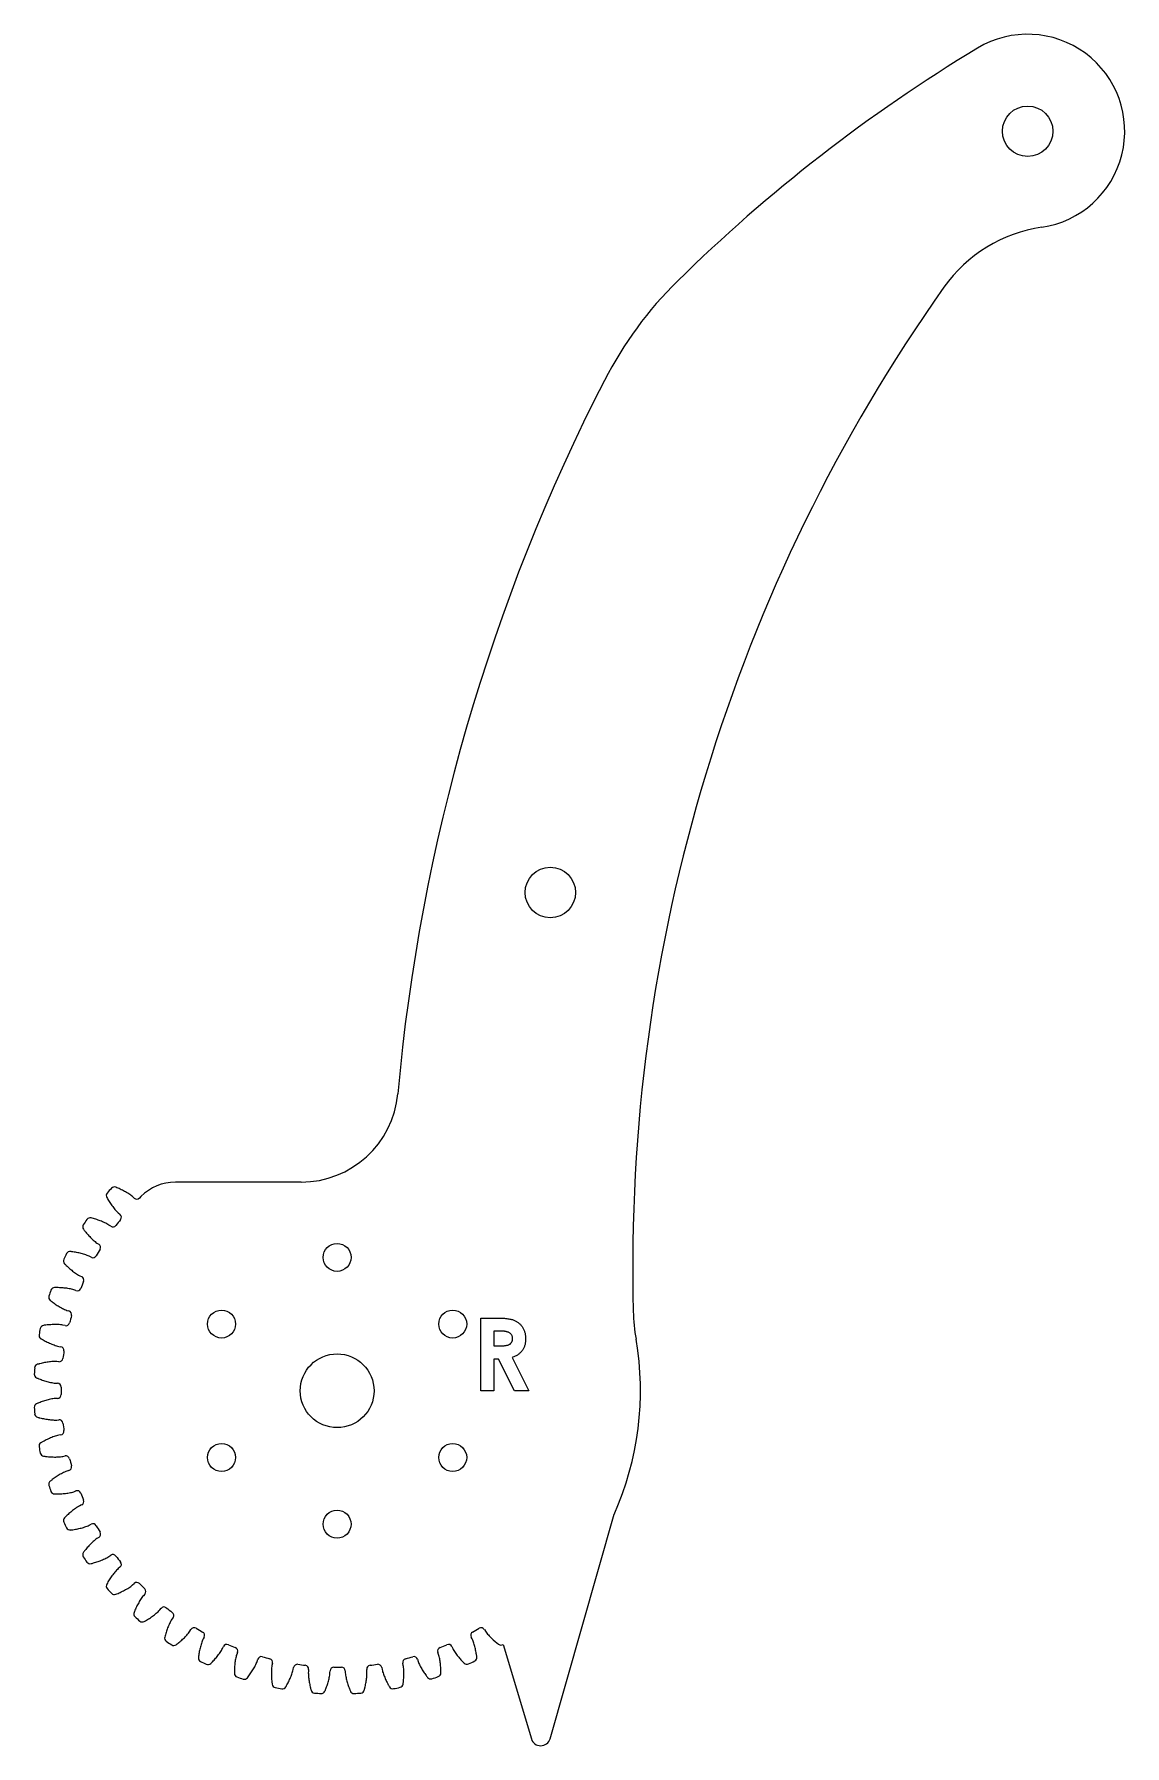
# Model space of a CAD drawing. Header units: inches. Extents: x -1.56 to 4.06, y -1.83 to 6.99.
import ezdxf

# ---------------------------------------------------------------- set-up
doc = ezdxf.new("R2010")
doc.units = ezdxf.units.IN
doc.header["$MEASUREMENT"] = 0

msp = doc.modelspace()

# ---------------------------------------------------------------- linework, layer by layer
at = {"color": 7, "linetype": 'Continuous', "lineweight": 25}
for p, q in [((-0.1856, 1.0755), (-0.8328, 1.0755)), ((-1.0457, 0.993), (-1.0536, 1.0005)), ((-1.0107, 1.0013), (-1.0182, 0.9935)), ((-1.1271, 0.9167), (-1.1186, 0.9098)), ((-1.1663, 0.8476), (-1.1752, 0.8541)), ((-1.2371, 0.7614), (-1.2278, 0.7557)), ((-1.2669, 0.6878), (-1.2766, 0.693)), ((-1.3259, 0.593), (-1.3159, 0.5886)), ((-1.3459, 0.5162), (-1.3561, 0.5201)), ((-1.3919, 0.4145), (-1.3814, 0.4114)), ((0.7404, 0.375), (0.8188, 0.375)), ((0.7404, 0), (0.7404, 0.375)), ((-1.4017, 0.3358), (-1.4123, 0.3383)), ((0.8077, 0.3077), (0.8077, 0.2308)), ((0.8306, 0.3077), (0.8077, 0.3077)), ((-1.4341, 0.229), (-1.4233, 0.2272)), ((0.8077, 0.2308), (0.8339, 0.2308)), ((-1.4335, 0.1496), (-1.4444, 0.1507)), ((0.8077, 0.1635), (0.8077, 0)), ((0.8305, 0.1635), (0.8077, 0.1635)), ((0.9132, 0), (0.8305, 0.1635)), ((0.9014, 0.1711), (0.988, 0)), ((-1.4517, 0.0395), (-1.4407, 0.0392)), ((0.8077, 0), (0.7404, 0)), ((0.988, 0), (0.9132, 0)), ((-1.4407, -0.0392), (-1.4517, -0.0395)), ((-1.4444, -0.1507), (-1.4335, -0.1496)), ((-1.4233, -0.2272), (-1.4341, -0.229)), ((-1.4123, -0.3383), (-1.4017, -0.3358)), ((-1.3814, -0.4114), (-1.3919, -0.4145)), ((-1.3561, -0.5201), (-1.3459, -0.5162)), ((-1.3159, -0.5886), (-1.3259, -0.593)), ((-1.2766, -0.693), (-1.2669, -0.6878)), ((1.0967, -1.7934), (1.4268, -0.6368)), ((-1.2278, -0.7557), (-1.2371, -0.7614)), ((-1.1752, -0.8541), (-1.1663, -0.8476)), ((-1.1186, -0.9098), (-1.1271, -0.9167)), ((-1.0536, -1.0005), (-1.0457, -0.993)), ((-0.9903, -1.0484), (-0.9978, -1.0563)), ((-0.914, -1.1298), (-0.9071, -1.1213)), ((-0.8449, -1.169), (-0.8514, -1.1779)), ((-0.7587, -1.2398), (-0.7529, -1.2305)), ((0.7584, -1.2305), (0.7641, -1.2398)), ((-0.6851, -1.2697), (-0.6903, -1.2793)), ((-0.5903, -1.3286), (-0.5859, -1.3186)), ((0.5913, -1.3186), (0.5958, -1.3286)), ((0.6957, -1.2793), (0.6905, -1.2697)), ((0.8552, -1.3077), (1.0007, -1.794)), ((-0.5135, -1.3486), (-0.5174, -1.3588)), ((-0.4118, -1.3946), (-0.4087, -1.3841)), ((-0.333, -1.4044), (-0.3356, -1.4151)), ((0.341, -1.4151), (0.3385, -1.4044)), ((0.4141, -1.3841), (0.4173, -1.3946)), ((0.5228, -1.3588), (0.5189, -1.3486)), ((-0.2263, -1.4368), (-0.2245, -1.426)), ((-0.1469, -1.4362), (-0.148, -1.4471)), ((-0.0368, -1.4544), (-0.0365, -1.4435)), ((0.0419, -1.4435), (0.0422, -1.4544)), ((0.1534, -1.4471), (0.1523, -1.4362)), ((0.23, -1.426), (0.2317, -1.4368))]:
    msp.add_line(p, q, dxfattribs=at)
for centre, radius in [((3.5573, 6.4916), 0.13), ((1.0982, 2.5681), 0.13), ((0, 0.6875), 0.072), ((-0.5954, 0.3438), 0.072), ((0.5954, 0.3438), 0.072), ((0, 0), 0.19), ((-0.5954, -0.3438), 0.072), ((0.5954, -0.3438), 0.072), ((0, -0.6875), 0.072)]:
    msp.add_circle(centre, radius, dxfattribs=at)
for centre, radius, start, end in [((3.5573, 6.4916), 0.5, 278.3344, 121.125), ((7.6279, -0.2497), 8.375, 121.125, 134.54206), ((3.7385, 5.2548), 0.75, 98.3344, 144.76164), ((3.1563, 4.294), 2, 134.54206, 152.8144), ((10.2726, 0.639), 8.75, 144.76164, 181.50524), ((10.2726, 0.639), 10, 152.8144, 174.88262), ((-0.1856, 1.5755), 0.5, 270, 354.88262), ((-0.8328, 0.8255), 0.25, 90, 135.34577), ((-1.1692, 1.0061), 0.02, 139.28734, 209.78087), ((0, 0), 1.5625, 138.07919, 139.28734), ((-1.1477, 1.0305), 0.02, 67.71434, 138.07919), ((-1.0322, 1.0072), 0.0195, 226.5573, 315.78068), ((0, 0), 1.5625, 145.59247, 146.79507), ((-1.2726, 0.8716), 0.02, 75.2426, 145.59247), ((0.0006, 0.0017), 1.4219, 141.71932, 143.28068), ((-1.1309, 0.8946), 0.0195, 321.71932, 50.9427), ((-1.2906, 0.8447), 0.02, 146.79507, 217.25324), ((-1.1548, 0.8635), 0.0195, 234.0573, 323.28068), ((0, 0), 1.5625, 153.10622, 154.30425), ((-1.3757, 0.6977), 0.02, 82.76663, 153.10622), ((0.0004, 0.0014), 1.4219, 149.21932, 150.78068), ((-1.238, 0.739), 0.0195, 329.21932, 58.4427), ((-1.39, 0.6688), 0.02, 154.30425, 224.72998), ((-1.2576, 0.705), 0.0195, 241.5573, 330.78068), ((-1.4551, 0.5118), 0.02, 90.2856, 160.6202), ((0.0002, 0.001), 1.4219, 156.71932, 158.28068), ((-1.3238, 0.5707), 0.0195, 336.71932, 65.9427), ((-1.4655, 0.4814), 0.02, 161.81473, 232.2119), ((0, 0), 1.5625, 160.6202, 161.81473), ((-1.3389, 0.5344), 0.0195, 249.0573, 338.28068), ((-1.387, 0.3927), 0.0195, 344.21932, 73.4427), ((0.0001, 0.0007), 1.4219, 164.21932, 165.78068), ((2.5252, 0.4354), 1, 181.50524, 189.78274), ((-1.5158, 0.2857), 0.02, 169.32634, 239.69965), ((0, 0), 1.5625, 168.13417, 169.32634), ((-1.5095, 0.3172), 0.02, 97.79881, 168.13417), ((-1.3972, 0.3548), 0.0195, 256.5573, 345.78068), ((0, 0), 1.5625, 335.94752, 9.78274), ((-1.4264, 0.208), 0.0195, 351.71932, 80.9427), ((0, 0.0004), 1.4219, 171.71932, 173.28068), ((0, 0), 1.5625, 175.6479, 176.83886), ((-1.5381, 0.1171), 0.02, 105.30581, 175.6479), ((-1.4315, 0.169), 0.0195, 264.0573, 353.28068), ((-1.5402, 0.0851), 0.02, 176.83886, 247.19368), ((-1.4413, 0.0196), 0.0195, 359.21932, 88.4427), ((0, 0), 1.4219, 179.21932, 180.78068), ((-1.5402, -0.0851), 0.02, 112.80632, 183.16114), ((0, 0), 1.5625, 183.16114, 184.3521), ((-1.4413, -0.0196), 0.0195, 271.5573, 0.78068), ((-1.5381, -0.1171), 0.02, 184.3521, 254.69419), ((-1.4315, -0.169), 0.0195, 6.71932, 95.9427), ((0, -0.0004), 1.4219, 186.71932, 188.28068), ((-1.4264, -0.208), 0.0195, 279.0573, 8.28068), ((-1.5158, -0.2857), 0.02, 120.30035, 190.67366), ((0, 0), 1.5625, 190.67366, 191.86583), ((-1.5095, -0.3172), 0.02, 191.86583, 262.20119), ((-1.3972, -0.3548), 0.0195, 14.21932, 103.4427), ((0.0001, -0.0007), 1.4219, 194.21932, 195.78068), ((-1.387, -0.3927), 0.0195, 286.5573, 15.78068), ((-1.4655, -0.4814), 0.02, 127.7881, 198.18527), ((0, 0), 1.5625, 198.18527, 199.3798), ((-1.4551, -0.5118), 0.02, 199.3798, 269.7144), ((-1.3389, -0.5344), 0.0195, 21.71932, 110.9427), ((0.0002, -0.001), 1.4219, 201.71932, 203.28068), ((-1.3238, -0.5707), 0.0195, 294.0573, 23.28068), ((-1.39, -0.6688), 0.02, 135.27002, 205.69575), ((0, 0), 1.5625, 205.69575, 206.89378), ((-1.2576, -0.705), 0.0195, 29.21932, 118.4427), ((0.0004, -0.0014), 1.4219, 209.21932, 210.78068), ((-1.3757, -0.6977), 0.02, 206.89378, 277.23337), ((-1.238, -0.739), 0.0195, 301.5573, 30.78068), ((-1.2906, -0.8447), 0.02, 142.74676, 213.20493), ((0, 0), 1.5625, 213.20493, 214.40753), ((-1.1548, -0.8635), 0.0195, 36.71932, 125.9427), ((0.0006, -0.0017), 1.4219, 216.71932, 218.28068), ((-1.2726, -0.8716), 0.02, 214.40753, 284.7574), ((-1.1309, -0.8946), 0.0195, 309.0573, 38.28068), ((-1.1692, -1.0061), 0.02, 150.21913, 220.71266), ((0, 0), 1.5625, 220.71266, 221.92081), ((-1.1477, -1.0305), 0.02, 221.92081, 292.28566), ((-1.0322, -1.0072), 0.0195, 44.21932, 133.4427), ((0.0008, -0.0019), 1.4219, 224.21932, 225.78068), ((-1.0045, -1.0349), 0.0195, 316.5573, 45.78068), ((-1.0277, -1.1502), 0.02, 157.68808, 228.2188), ((-0.8919, -1.1336), 0.0195, 51.71932, 140.9427), ((0.0011, -0.0022), 1.4219, 231.71932, 233.28068), ((-0.8608, -1.1576), 0.0195, 324.0573, 53.28068), ((0, 0), 1.5625, 228.2188, 229.4334), ((-1.0031, -1.1718), 0.02, 229.4334, 299.8172), ((-0.7363, -1.2407), 0.0195, 59.21932, 148.4427), ((0.0014, -0.0024), 1.4219, 239.21932, 240.78068), ((0.0041, -0.0024), 1.4219, 299.21932, 300.78068), ((0.7417, -1.2407), 0.0195, 31.5573, 120.78068), ((-0.8687, -1.2746), 0.02, 165.15459, 235.72326), ((0, 0), 1.5625, 235.72326, 236.94506), ((-0.8413, -1.2928), 0.02, 236.94506, 307.35103), ((-0.7023, -1.2604), 0.0195, 331.5573, 60.78068), ((-0.568, -1.3266), 0.0195, 66.71932, 155.9427), ((0.0017, -0.0025), 1.4219, 246.71932, 248.28068), ((0.0038, -0.0025), 1.4219, 291.71932, 293.28068), ((0.5735, -1.3266), 0.0195, 24.0573, 113.28068), ((0.7077, -1.2604), 0.0195, 119.21932, 208.4427), ((0.8443, -1.2909), 0.02, 232.36036, 303.1851), ((-0.6949, -1.3771), 0.02, 172.61961, 243.22596), ((0, 0), 1.5625, 243.22596, 244.45561), ((-0.6651, -1.3917), 0.02, 244.45561, 314.88621), ((-0.5317, -1.3416), 0.0195, 339.0573, 68.28068), ((-0.39, -1.3897), 0.0195, 74.21932, 163.4427), ((0.002, -0.0026), 1.4219, 254.21932, 255.78068), ((-0.352, -1.3999), 0.0195, 346.5573, 75.78068), ((-0.2052, -1.4291), 0.0195, 81.71932, 170.9427), ((0.0024, -0.0027), 1.4219, 261.71932, 263.28068), ((0.0031, -0.0027), 1.4219, 276.71932, 278.28068), ((0.2107, -1.4291), 0.0195, 9.0573, 98.28068), ((0.3575, -1.3999), 0.0195, 104.21932, 193.4427), ((0.0034, -0.0026), 1.4219, 284.21932, 285.78068), ((0.3954, -1.3897), 0.0195, 16.5573, 105.78068), ((0.5372, -1.3416), 0.0195, 111.71932, 200.9427), ((0.6688, -1.39), 0.02, 224.88754, 295.69558), ((0, 0), 1.5625, 295.69558, 296.98601), ((0.6999, -1.3745), 0.02, 296.98601, 7.61729), ((-0.5091, -1.4561), 0.02, 180.084, 250.72685), ((0, 0), 1.5625, 250.72685, 251.96486), ((-0.4776, -1.4667), 0.02, 251.96486, 322.42188), ((-0.1663, -1.4342), 0.0195, 354.0573, 83.28068), ((-0.0169, -1.444), 0.0195, 89.21932, 178.4427), ((0.0027, -0.0027), 1.4219, 269.21932, 270.78068), ((0.0224, -1.444), 0.0195, 1.5573, 90.78068), ((0.1717, -1.4342), 0.0195, 96.71932, 185.9427), ((0.4819, -1.4653), 0.02, 217.41666, 288.20477), ((0, 0), 1.5625, 288.20477, 289.48695), ((0.5146, -1.4541), 0.02, 289.48695, 0.08846), ((-0.3148, -1.51), 0.02, 187.5485, 258.22592), ((0, 0), 1.5625, 258.22592, 259.47265), ((-0.2818, -1.5165), 0.02, 259.47265, 329.95735), ((-0.115, -1.5382), 0.02, 195.01367, 265.72318), ((0, 0), 1.5625, 265.72318, 266.97884), ((-0.0813, -1.5404), 0.02, 266.97884, 337.49207), ((0.0866, -1.5401), 0.02, 202.47991, 273.21869), ((0, 0), 1.5625, 273.21869, 274.48334), ((0.1206, -1.5378), 0.02, 274.48334, 345.02566), ((0.2867, -1.5156), 0.02, 209.9475, 280.71252), ((0, 0), 1.5625, 280.71252, 281.98605), ((0.3203, -1.5089), 0.02, 281.98605, 352.55785), ((1.0486, -1.7797), 0.05, 196.65141, 344.06704)]:
    msp.add_arc(centre, radius, start, end, dxfattribs=at)
for points, knots in [([(-1.1866, 0.9962), (-1.1846, 0.9927), (-1.1824, 0.989), (-1.1781, 0.9819), (-1.1759, 0.9784), (-1.1692, 0.9679), (-1.1646, 0.961), (-1.1548, 0.9475), (-1.1497, 0.941), (-1.1417, 0.9315), (-1.1389, 0.9284), (-1.1332, 0.9223), (-1.1303, 0.9193), (-1.1271, 0.9167)], [0, 0, 0, 0, 0.125, 0.125, 0.25, 0.25, 0.5, 0.5, 0.75, 0.75, 0.875, 0.875, 1, 1, 1, 1]), ([(-1.0536, 1.0005), (-1.0566, 1.0033), (-1.06, 1.0058), (-1.0667, 1.0107), (-1.0702, 1.013), (-1.0806, 1.0198), (-1.0878, 1.0239), (-1.1024, 1.0319), (-1.1098, 1.0356), (-1.1211, 1.0408), (-1.1249, 1.0426), (-1.1324, 1.0459), (-1.1365, 1.0475), (-1.1401, 1.0491)], [0, 0, 0, 0, 0.125, 0.125, 0.25, 0.25, 0.5, 0.5, 0.75, 0.75, 0.875, 0.875, 1, 1, 1, 1]), ([(-1.1752, 0.8541), (-1.1786, 0.8565), (-1.1822, 0.8585), (-1.1895, 0.8625), (-1.1933, 0.8643), (-1.2045, 0.8697), (-1.2122, 0.8729), (-1.2278, 0.8788), (-1.2356, 0.8816), (-1.2475, 0.8853), (-1.2515, 0.8865), (-1.2595, 0.8888), (-1.2637, 0.89), (-1.2675, 0.891)], [0, 0, 0, 0, 0.125, 0.125, 0.25, 0.25, 0.5, 0.5, 0.75, 0.75, 0.875, 0.875, 1, 1, 1, 1]), ([(-1.3066, 0.8326), (-1.3053, 0.831), (-1.3041, 0.8294), (-1.3015, 0.8261), (-1.3002, 0.8244), (-1.2963, 0.8196), (-1.2937, 0.8163), (-1.2856, 0.8067), (-1.2801, 0.8005), (-1.2687, 0.7884), (-1.2628, 0.7826), (-1.2535, 0.7742), (-1.2504, 0.7714), (-1.2439, 0.7662), (-1.2406, 0.7636), (-1.2371, 0.7614)], [0, 0, 0, 0, 0.0625, 0.0625, 0.125, 0.125, 0.25, 0.25, 0.5, 0.5, 0.75, 0.75, 0.875, 0.875, 1, 1, 1, 1]), ([(-1.2766, 0.693), (-1.2802, 0.695), (-1.2841, 0.6965), (-1.2919, 0.6995), (-1.2959, 0.7008), (-1.3078, 0.7047), (-1.3158, 0.7069), (-1.3321, 0.7107), (-1.3402, 0.7124), (-1.3526, 0.7146), (-1.3567, 0.7152), (-1.3628, 0.7162), (-1.3649, 0.7165), (-1.3692, 0.7171), (-1.3712, 0.7173), (-1.3732, 0.7176)], [0, 0, 0, 0, 0.125, 0.125, 0.25, 0.25, 0.5, 0.5, 0.75, 0.75, 0.875, 0.875, 0.9375, 0.9375, 1, 1, 1, 1]), ([(-1.4042, 0.6547), (-1.4028, 0.6533), (-1.4013, 0.6519), (-1.3983, 0.6489), (-1.3968, 0.6474), (-1.3923, 0.6431), (-1.3892, 0.6402), (-1.38, 0.6318), (-1.3737, 0.6263), (-1.3608, 0.6158), (-1.3541, 0.6107), (-1.3438, 0.6036), (-1.3404, 0.6013), (-1.3333, 0.5969), (-1.3297, 0.5948), (-1.3259, 0.593)], [0, 0, 0, 0, 0.0625, 0.0625, 0.125, 0.125, 0.25, 0.25, 0.5, 0.5, 0.75, 0.75, 0.875, 0.875, 1, 1, 1, 1]), ([(-1.3561, 0.5201), (-1.36, 0.5216), (-1.3641, 0.5226), (-1.3722, 0.5245), (-1.3763, 0.5254), (-1.3886, 0.5276), (-1.3969, 0.5287), (-1.4135, 0.5304), (-1.4218, 0.531), (-1.4344, 0.5316), (-1.4386, 0.5317), (-1.4448, 0.5318), (-1.4469, 0.5318), (-1.4512, 0.5319), (-1.4532, 0.5319), (-1.4552, 0.5318)], [0, 0, 0, 0, 0.125, 0.125, 0.25, 0.25, 0.5, 0.5, 0.75, 0.75, 0.875, 0.875, 0.9375, 0.9375, 1, 1, 1, 1]), ([(-1.4777, 0.4656), (-1.4761, 0.4644), (-1.4745, 0.4631), (-1.4711, 0.4606), (-1.4694, 0.4593), (-1.4644, 0.4556), (-1.461, 0.4531), (-1.4507, 0.4459), (-1.4438, 0.4413), (-1.4295, 0.4326), (-1.4223, 0.4284), (-1.4111, 0.4227), (-1.4074, 0.4209), (-1.3997, 0.4175), (-1.3959, 0.4158), (-1.3919, 0.4145)], [0, 0, 0, 0, 0.0625, 0.0625, 0.125, 0.125, 0.25, 0.25, 0.5, 0.5, 0.75, 0.75, 0.875, 0.875, 1, 1, 1, 1]), ([(0.8188, 0.375), (0.824, 0.375), (0.834, 0.3749), (0.8483, 0.3744), (0.8615, 0.3736), (0.8736, 0.3724), (0.8845, 0.3709), (0.8943, 0.369), (0.9029, 0.3669), (0.9104, 0.3643), (0.9172, 0.3613), (0.9236, 0.3579), (0.9296, 0.3541), (0.9352, 0.3497), (0.9406, 0.345), (0.9456, 0.3398), (0.9503, 0.3342), (0.9546, 0.3281), (0.9585, 0.3217), (0.9619, 0.3149), (0.9647, 0.3078), (0.9672, 0.3006), (0.9689, 0.2929), (0.9702, 0.285), (0.9711, 0.2769), (0.9711, 0.2713), (0.9712, 0.2685)], [0, 0, 0, 0, 0.072889, 0.1401861, 0.2022774, 0.2588951, 0.3104829, 0.3570952, 0.3985136, 0.4350375, 0.4692515, 0.502805, 0.5362104, 0.5693794, 0.6028015, 0.6366658, 0.6709287, 0.705803, 0.7411891, 0.7763043, 0.8120043, 0.847969, 0.8845218, 0.9219742, 0.9601982, 1, 1, 1, 1]), ([(-1.5259, 0.2684), (-1.5242, 0.2674), (-1.5224, 0.2664), (-1.5187, 0.2643), (-1.5168, 0.2632), (-1.5114, 0.2602), (-1.5077, 0.2582), (-1.4966, 0.2524), (-1.4891, 0.2488), (-1.4738, 0.2419), (-1.466, 0.2388), (-1.4542, 0.2345), (-1.4503, 0.2332), (-1.4422, 0.2308), (-1.4382, 0.2297), (-1.4341, 0.229)], [0, 0, 0, 0, 0.0625, 0.0625, 0.125, 0.125, 0.25, 0.25, 0.5, 0.5, 0.75, 0.75, 0.875, 0.875, 1, 1, 1, 1]), ([(-1.4123, 0.3383), (-1.4164, 0.3392), (-1.4206, 0.3397), (-1.4289, 0.3406), (-1.4331, 0.3409), (-1.4456, 0.3415), (-1.454, 0.3415), (-1.4707, 0.341), (-1.479, 0.3405), (-1.4915, 0.3394), (-1.4957, 0.339), (-1.5019, 0.3383), (-1.504, 0.3381), (-1.5083, 0.3375), (-1.5103, 0.3373), (-1.5123, 0.337)], [0, 0, 0, 0, 0.125, 0.125, 0.25, 0.25, 0.5, 0.5, 0.75, 0.75, 0.875, 0.875, 0.9375, 0.9375, 1, 1, 1, 1]), ([(0.9038, 0.2694), (0.9038, 0.2714), (0.9036, 0.2753), (0.9021, 0.2809), (0.8998, 0.2861), (0.8965, 0.2909), (0.8924, 0.295), (0.8877, 0.2987), (0.8823, 0.3016), (0.8773, 0.3035), (0.8728, 0.3047), (0.8687, 0.3055), (0.8639, 0.3061), (0.8585, 0.3068), (0.8525, 0.3072), (0.8458, 0.3075), (0.8384, 0.3076), (0.8333, 0.3077), (0.8306, 0.3077)], [0, 0, 0, 0, 0.063769, 0.125262, 0.185414, 0.246807, 0.309422, 0.372533, 0.437733, 0.50575, 0.544013, 0.58837, 0.640389, 0.697897, 0.763272, 0.834979, 0.913874, 1, 1, 1, 1]), ([(0.8339, 0.2308), (0.8371, 0.2308), (0.8433, 0.2309), (0.8521, 0.2312), (0.8601, 0.232), (0.8673, 0.2329), (0.8738, 0.2341), (0.8795, 0.2357), (0.8845, 0.2374), (0.8888, 0.2396), (0.8924, 0.242), (0.8955, 0.2448), (0.8981, 0.248), (0.9002, 0.2516), (0.9018, 0.2555), (0.9031, 0.2598), (0.9037, 0.2645), (0.9038, 0.2677), (0.9038, 0.2694)], [0, 0, 0, 0, 0.10554, 0.202086, 0.290685, 0.370553, 0.44267, 0.507675, 0.565573, 0.616455, 0.663331, 0.708862, 0.753412, 0.798515, 0.845064, 0.893873, 0.944708, 1, 1, 1, 1]), ([(0.9712, 0.2685), (0.9711, 0.2655), (0.9709, 0.2597), (0.9702, 0.2512), (0.9689, 0.2431), (0.9669, 0.2353), (0.9646, 0.2279), (0.9615, 0.2208), (0.958, 0.2141), (0.9539, 0.2079), (0.9493, 0.2019), (0.944, 0.1964), (0.9384, 0.1912), (0.932, 0.1865), (0.9252, 0.182), (0.9178, 0.178), (0.9099, 0.1743), (0.9043, 0.1722), (0.9014, 0.1711)], [0, 0, 0, 0, 0.068741, 0.134789, 0.198536, 0.260386, 0.320962, 0.379904, 0.438503, 0.496154, 0.554265, 0.612749, 0.672513, 0.733646, 0.79679, 0.861936, 0.929398, 1, 1, 1, 1]), ([(-1.4444, 0.1507), (-1.4486, 0.1511), (-1.4528, 0.151), (-1.4611, 0.1508), (-1.4653, 0.1505), (-1.4778, 0.1495), (-1.4861, 0.1485), (-1.5026, 0.1458), (-1.5108, 0.1442), (-1.5231, 0.1415), (-1.5272, 0.1405), (-1.5332, 0.139), (-1.5353, 0.1385), (-1.5394, 0.1374), (-1.5414, 0.1369), (-1.5433, 0.1363)], [0, 0, 0, 0, 0.125, 0.125, 0.25, 0.25, 0.5, 0.5, 0.75, 0.75, 0.875, 0.875, 0.9375, 0.9375, 1, 1, 1, 1]), ([(-1.5479, 0.0666), (-1.5461, 0.0658), (-1.5442, 0.0651), (-1.5402, 0.0635), (-1.5382, 0.0627), (-1.5324, 0.0604), (-1.5285, 0.0589), (-1.5167, 0.0546), (-1.5088, 0.0519), (-1.4927, 0.0471), (-1.4847, 0.045), (-1.4724, 0.0424), (-1.4683, 0.0416), (-1.46, 0.0402), (-1.4559, 0.0396), (-1.4517, 0.0395)], [0, 0, 0, 0, 0.0625, 0.0625, 0.125, 0.125, 0.25, 0.25, 0.5, 0.5, 0.75, 0.75, 0.875, 0.875, 1, 1, 1, 1]), ([(-1.4517, -0.0395), (-1.4559, -0.0396), (-1.46, -0.0402), (-1.4683, -0.0416), (-1.4724, -0.0424), (-1.4847, -0.045), (-1.4927, -0.0471), (-1.5088, -0.0519), (-1.5167, -0.0546), (-1.5285, -0.0589), (-1.5324, -0.0604), (-1.5382, -0.0627), (-1.5402, -0.0635), (-1.5442, -0.0651), (-1.5461, -0.0658), (-1.5479, -0.0666)], [0, 0, 0, 0, 0.125, 0.125, 0.25, 0.25, 0.5, 0.5, 0.75, 0.75, 0.875, 0.875, 0.9375, 0.9375, 1, 1, 1, 1]), ([(-1.5433, -0.1363), (-1.5414, -0.1369), (-1.5394, -0.1374), (-1.5353, -0.1385), (-1.5332, -0.139), (-1.5272, -0.1405), (-1.5231, -0.1415), (-1.5108, -0.1442), (-1.5026, -0.1458), (-1.4861, -0.1485), (-1.4778, -0.1495), (-1.4653, -0.1505), (-1.4611, -0.1508), (-1.4528, -0.151), (-1.4486, -0.1511), (-1.4444, -0.1507)], [0, 0, 0, 0, 0.0625, 0.0625, 0.125, 0.125, 0.25, 0.25, 0.5, 0.5, 0.75, 0.75, 0.875, 0.875, 1, 1, 1, 1]), ([(-1.4341, -0.229), (-1.4382, -0.2297), (-1.4422, -0.2308), (-1.4503, -0.2332), (-1.4542, -0.2345), (-1.466, -0.2388), (-1.4738, -0.2419), (-1.4891, -0.2488), (-1.4966, -0.2524), (-1.5077, -0.2582), (-1.5114, -0.2602), (-1.5168, -0.2632), (-1.5187, -0.2643), (-1.5224, -0.2664), (-1.5242, -0.2674), (-1.5259, -0.2684)], [0, 0, 0, 0, 0.125, 0.125, 0.25, 0.25, 0.5, 0.5, 0.75, 0.75, 0.875, 0.875, 0.9375, 0.9375, 1, 1, 1, 1]), ([(-1.5123, -0.337), (-1.5103, -0.3373), (-1.5083, -0.3375), (-1.504, -0.3381), (-1.5019, -0.3383), (-1.4957, -0.339), (-1.4915, -0.3394), (-1.479, -0.3405), (-1.4707, -0.341), (-1.454, -0.3415), (-1.4456, -0.3415), (-1.4331, -0.3409), (-1.4289, -0.3406), (-1.4206, -0.3397), (-1.4164, -0.3392), (-1.4123, -0.3383)], [0, 0, 0, 0, 0.0625, 0.0625, 0.125, 0.125, 0.25, 0.25, 0.5, 0.5, 0.75, 0.75, 0.875, 0.875, 1, 1, 1, 1]), ([(-1.3919, -0.4145), (-1.3959, -0.4158), (-1.3997, -0.4175), (-1.4074, -0.4209), (-1.4111, -0.4227), (-1.4223, -0.4284), (-1.4295, -0.4326), (-1.4438, -0.4413), (-1.4507, -0.4459), (-1.461, -0.4531), (-1.4644, -0.4556), (-1.4694, -0.4593), (-1.4711, -0.4606), (-1.4745, -0.4631), (-1.4761, -0.4644), (-1.4777, -0.4656)], [0, 0, 0, 0, 0.125, 0.125, 0.25, 0.25, 0.5, 0.5, 0.75, 0.75, 0.875, 0.875, 0.9375, 0.9375, 1, 1, 1, 1]), ([(-1.4552, -0.5318), (-1.4532, -0.5319), (-1.4512, -0.5319), (-1.4469, -0.5318), (-1.4448, -0.5318), (-1.4386, -0.5317), (-1.4344, -0.5316), (-1.4218, -0.531), (-1.4135, -0.5304), (-1.3969, -0.5287), (-1.3886, -0.5276), (-1.3763, -0.5254), (-1.3722, -0.5245), (-1.3641, -0.5226), (-1.36, -0.5216), (-1.3561, -0.5201)], [0, 0, 0, 0, 0.0625, 0.0625, 0.125, 0.125, 0.25, 0.25, 0.5, 0.5, 0.75, 0.75, 0.875, 0.875, 1, 1, 1, 1]), ([(-1.3259, -0.593), (-1.3297, -0.5948), (-1.3333, -0.5969), (-1.3404, -0.6013), (-1.3438, -0.6036), (-1.3541, -0.6107), (-1.3608, -0.6158), (-1.3737, -0.6263), (-1.38, -0.6318), (-1.3892, -0.6402), (-1.3923, -0.6431), (-1.3968, -0.6474), (-1.3983, -0.6489), (-1.4013, -0.6519), (-1.4028, -0.6533), (-1.4042, -0.6547)], [0, 0, 0, 0, 0.125, 0.125, 0.25, 0.25, 0.5, 0.5, 0.75, 0.75, 0.875, 0.875, 0.9375, 0.9375, 1, 1, 1, 1]), ([(-1.3732, -0.7176), (-1.3712, -0.7173), (-1.3692, -0.7171), (-1.3649, -0.7165), (-1.3628, -0.7162), (-1.3567, -0.7152), (-1.3526, -0.7146), (-1.3402, -0.7124), (-1.3321, -0.7107), (-1.3158, -0.7069), (-1.3078, -0.7047), (-1.2959, -0.7008), (-1.2919, -0.6995), (-1.2841, -0.6965), (-1.2802, -0.695), (-1.2766, -0.693)], [0, 0, 0, 0, 0.0625, 0.0625, 0.125, 0.125, 0.25, 0.25, 0.5, 0.5, 0.75, 0.75, 0.875, 0.875, 1, 1, 1, 1]), ([(-1.2371, -0.7614), (-1.2406, -0.7636), (-1.2439, -0.7662), (-1.2504, -0.7714), (-1.2535, -0.7742), (-1.2628, -0.7826), (-1.2687, -0.7884), (-1.2801, -0.8005), (-1.2856, -0.8067), (-1.2937, -0.8163), (-1.2963, -0.8196), (-1.3002, -0.8244), (-1.3015, -0.8261), (-1.3041, -0.8294), (-1.3053, -0.831), (-1.3066, -0.8326)], [0, 0, 0, 0, 0.125, 0.125, 0.25, 0.25, 0.5, 0.5, 0.75, 0.75, 0.875, 0.875, 0.9375, 0.9375, 1, 1, 1, 1]), ([(-1.2675, -0.891), (-1.2637, -0.89), (-1.2595, -0.8888), (-1.2515, -0.8865), (-1.2475, -0.8853), (-1.2356, -0.8816), (-1.2278, -0.8788), (-1.2122, -0.8729), (-1.2045, -0.8697), (-1.1933, -0.8643), (-1.1895, -0.8625), (-1.1822, -0.8585), (-1.1786, -0.8565), (-1.1752, -0.8541)], [0, 0, 0, 0, 0.125, 0.125, 0.25, 0.25, 0.5, 0.5, 0.75, 0.75, 0.875, 0.875, 1, 1, 1, 1]), ([(-1.1271, -0.9167), (-1.1303, -0.9193), (-1.1332, -0.9223), (-1.1389, -0.9284), (-1.1417, -0.9315), (-1.1497, -0.941), (-1.1548, -0.9475), (-1.1646, -0.961), (-1.1692, -0.9679), (-1.1759, -0.9784), (-1.1781, -0.9819), (-1.1824, -0.989), (-1.1846, -0.9927), (-1.1866, -0.9962)], [0, 0, 0, 0, 0.125, 0.125, 0.25, 0.25, 0.5, 0.5, 0.75, 0.75, 0.875, 0.875, 1, 1, 1, 1]), ([(-1.1401, -1.0491), (-1.1365, -1.0475), (-1.1324, -1.0459), (-1.1249, -1.0426), (-1.1211, -1.0408), (-1.1098, -1.0356), (-1.1024, -1.0319), (-1.0878, -1.0239), (-1.0806, -1.0198), (-1.0702, -1.013), (-1.0667, -1.0107), (-1.06, -1.0058), (-1.0566, -1.0033), (-1.0536, -1.0005)], [0, 0, 0, 0, 0.125, 0.125, 0.25, 0.25, 0.5, 0.5, 0.75, 0.75, 0.875, 0.875, 1, 1, 1, 1]), ([(-0.9978, -1.0563), (-1.0006, -1.0594), (-1.0031, -1.0627), (-1.0079, -1.0694), (-1.0103, -1.0728), (-1.017, -1.0833), (-1.0212, -1.0904), (-1.0291, -1.105), (-1.0328, -1.1124), (-1.038, -1.1236), (-1.0398, -1.1274), (-1.043, -1.1349), (-1.0447, -1.139), (-1.0463, -1.1426)], [0, 0, 0, 0, 0.125, 0.125, 0.25, 0.25, 0.5, 0.5, 0.75, 0.75, 0.875, 0.875, 1, 1, 1, 1]), ([(-0.9932, -1.1891), (-0.9897, -1.1871), (-0.986, -1.1849), (-0.979, -1.1807), (-0.9754, -1.1785), (-0.965, -1.1718), (-0.9581, -1.1672), (-0.9447, -1.1575), (-0.9382, -1.1524), (-0.9287, -1.1443), (-0.9256, -1.1416), (-0.9196, -1.1359), (-0.9166, -1.133), (-0.914, -1.1298)], [0, 0, 0, 0, 0.125, 0.125, 0.25, 0.25, 0.5, 0.5, 0.75, 0.75, 0.875, 0.875, 1, 1, 1, 1]), ([(-0.8514, -1.1779), (-0.8538, -1.1812), (-0.8558, -1.1849), (-0.8597, -1.1921), (-0.8615, -1.1958), (-0.8668, -1.207), (-0.87, -1.2146), (-0.876, -1.23), (-0.8787, -1.2378), (-0.8824, -1.2496), (-0.8836, -1.2536), (-0.8859, -1.2614), (-0.887, -1.2657), (-0.8881, -1.2695)], [0, 0, 0, 0, 0.125, 0.125, 0.25, 0.25, 0.5, 0.5, 0.75, 0.75, 0.875, 0.875, 1, 1, 1, 1]), ([(-0.8292, -1.3087), (-0.8261, -1.3063), (-0.8226, -1.3037), (-0.8163, -1.2986), (-0.813, -1.2959), (-0.8036, -1.288), (-0.7974, -1.2825), (-0.7854, -1.2711), (-0.7796, -1.2653), (-0.7713, -1.2561), (-0.7686, -1.253), (-0.7634, -1.2465), (-0.7609, -1.2433), (-0.7587, -1.2398)], [0, 0, 0, 0, 0.125, 0.125, 0.25, 0.25, 0.5, 0.5, 0.75, 0.75, 0.875, 0.875, 1, 1, 1, 1]), ([(-0.6903, -1.2793), (-0.6922, -1.2829), (-0.6937, -1.2868), (-0.6967, -1.2944), (-0.698, -1.2983), (-0.7018, -1.3101), (-0.704, -1.318), (-0.7078, -1.334), (-0.7095, -1.3421), (-0.7117, -1.3542), (-0.7124, -1.3583), (-0.7136, -1.3663), (-0.7142, -1.3706), (-0.7147, -1.3746)], [0, 0, 0, 0, 0.125, 0.125, 0.25, 0.25, 0.5, 0.5, 0.75, 0.75, 0.875, 0.875, 1, 1, 1, 1]), ([(0.7198, -1.3719), (0.7195, -1.3699), (0.7192, -1.3679), (0.7186, -1.3639), (0.7183, -1.3619), (0.7174, -1.3561), (0.7167, -1.352), (0.7146, -1.3403), (0.7129, -1.3324), (0.7091, -1.3169), (0.707, -1.3092), (0.7033, -1.2978), (0.702, -1.294), (0.6991, -1.2865), (0.6976, -1.2828), (0.6957, -1.2793)], [0, 0, 0, 0, 0.0625, 0.0625, 0.125, 0.125, 0.25, 0.25, 0.5, 0.5, 0.75, 0.75, 0.875, 0.875, 1, 1, 1, 1]), ([(0.7641, -1.2398), (0.7662, -1.2432), (0.7687, -1.2463), (0.7737, -1.2525), (0.7763, -1.2556), (0.7843, -1.2645), (0.7899, -1.2701), (0.8072, -1.2867), (0.8194, -1.297), (0.8321, -1.3068)], [0, 0, 0, 0, 0.125, 0.125, 0.25, 0.25, 0.5, 0.5, 1, 1, 1, 1]), ([(-0.651, -1.4059), (-0.6482, -1.4031), (-0.6452, -1.4), (-0.6396, -1.3942), (-0.6367, -1.3911), (-0.6284, -1.382), (-0.623, -1.3758), (-0.6127, -1.363), (-0.6077, -1.3565), (-0.6007, -1.3463), (-0.5985, -1.3429), (-0.5942, -1.3359), (-0.592, -1.3323), (-0.5903, -1.3286)], [0, 0, 0, 0, 0.125, 0.125, 0.25, 0.25, 0.5, 0.5, 0.75, 0.75, 0.875, 0.875, 1, 1, 1, 1]), ([(-0.5174, -1.3588), (-0.5188, -1.3626), (-0.5198, -1.3666), (-0.5217, -1.3746), (-0.5226, -1.3786), (-0.5248, -1.3907), (-0.5259, -1.3988), (-0.5276, -1.4151), (-0.5282, -1.4233), (-0.5288, -1.4355), (-0.5289, -1.4397), (-0.5291, -1.4478), (-0.5291, -1.4521), (-0.5291, -1.4561)], [0, 0, 0, 0, 0.125, 0.125, 0.25, 0.25, 0.5, 0.5, 0.75, 0.75, 0.875, 0.875, 1, 1, 1, 1]), ([(-0.4617, -1.4789), (-0.4593, -1.4758), (-0.4567, -1.4723), (-0.4519, -1.4658), (-0.4495, -1.4624), (-0.4425, -1.4524), (-0.438, -1.4455), (-0.4294, -1.4315), (-0.4254, -1.4244), (-0.4198, -1.4135), (-0.418, -1.4098), (-0.4147, -1.4023), (-0.413, -1.3985), (-0.4118, -1.3946)], [0, 0, 0, 0, 0.125, 0.125, 0.25, 0.25, 0.5, 0.5, 0.75, 0.75, 0.875, 0.875, 1, 1, 1, 1]), ([(0.4173, -1.3946), (0.4184, -1.3985), (0.42, -1.4022), (0.4233, -1.4095), (0.425, -1.4131), (0.4305, -1.4239), (0.4345, -1.4309), (0.4428, -1.4446), (0.4472, -1.4513), (0.4541, -1.4612), (0.4564, -1.4645), (0.4599, -1.4694), (0.4611, -1.4709), (0.4635, -1.4742), (0.4648, -1.4759), (0.466, -1.4774)], [0, 0, 0, 0, 0.125, 0.125, 0.25, 0.25, 0.5, 0.5, 0.75, 0.75, 0.875, 0.875, 0.9375, 0.9375, 1, 1, 1, 1]), ([(0.5346, -1.4541), (0.5346, -1.4521), (0.5346, -1.45), (0.5345, -1.446), (0.5345, -1.444), (0.5343, -1.4381), (0.5342, -1.434), (0.5336, -1.422), (0.533, -1.4139), (0.5312, -1.398), (0.5301, -1.39), (0.5279, -1.3782), (0.5271, -1.3743), (0.5252, -1.3665), (0.5242, -1.3626), (0.5228, -1.3588)], [0, 0, 0, 0, 0.0625, 0.0625, 0.125, 0.125, 0.25, 0.25, 0.5, 0.5, 0.75, 0.75, 0.875, 0.875, 1, 1, 1, 1]), ([(0.5958, -1.3286), (0.5974, -1.3322), (0.5995, -1.3357), (0.6036, -1.3425), (0.6058, -1.3458), (0.6126, -1.3557), (0.6175, -1.3621), (0.6275, -1.3746), (0.6327, -1.3807), (0.6407, -1.3896), (0.6435, -1.3926), (0.6476, -1.3969), (0.6489, -1.3983), (0.6518, -1.4012), (0.6532, -1.4027), (0.6546, -1.4041)], [0, 0, 0, 0, 0.125, 0.125, 0.25, 0.25, 0.5, 0.5, 0.75, 0.75, 0.875, 0.875, 0.9375, 0.9375, 1, 1, 1, 1]), ([(-0.3356, -1.4151), (-0.3365, -1.419), (-0.337, -1.4231), (-0.3378, -1.4312), (-0.3381, -1.4353), (-0.3387, -1.4475), (-0.3388, -1.4557), (-0.3384, -1.472), (-0.3379, -1.4802), (-0.3369, -1.4923), (-0.3365, -1.4965), (-0.3358, -1.5025), (-0.3356, -1.5045), (-0.3351, -1.5086), (-0.3348, -1.5107), (-0.3346, -1.5127)], [0, 0, 0, 0, 0.125, 0.125, 0.25, 0.25, 0.5, 0.5, 0.75, 0.75, 0.875, 0.875, 0.9375, 0.9375, 1, 1, 1, 1]), ([(-0.2645, -1.5265), (-0.2635, -1.5248), (-0.2625, -1.523), (-0.2604, -1.5194), (-0.2594, -1.5176), (-0.2565, -1.5123), (-0.2546, -1.5087), (-0.249, -1.4978), (-0.2454, -1.4905), (-0.2388, -1.4755), (-0.2358, -1.468), (-0.2317, -1.4565), (-0.2304, -1.4526), (-0.2281, -1.4448), (-0.2269, -1.4408), (-0.2263, -1.4368)], [0, 0, 0, 0, 0.0625, 0.0625, 0.125, 0.125, 0.25, 0.25, 0.5, 0.5, 0.75, 0.75, 0.875, 0.875, 1, 1, 1, 1]), ([(-0.148, -1.4471), (-0.1484, -1.4512), (-0.1483, -1.4552), (-0.1481, -1.4634), (-0.1479, -1.4674), (-0.1469, -1.4796), (-0.1459, -1.4876), (-0.1434, -1.5037), (-0.1418, -1.5117), (-0.1393, -1.5236), (-0.1383, -1.5276), (-0.1369, -1.5335), (-0.1364, -1.5354), (-0.1354, -1.5394), (-0.1349, -1.5415), (-0.1343, -1.5434)], [0, 0, 0, 0, 0.125, 0.125, 0.25, 0.25, 0.5, 0.5, 0.75, 0.75, 0.875, 0.875, 0.9375, 0.9375, 1, 1, 1, 1]), ([(-0.0628, -1.548), (-0.0621, -1.5462), (-0.0613, -1.5442), (-0.0597, -1.5404), (-0.059, -1.5385), (-0.0568, -1.5329), (-0.0554, -1.529), (-0.0513, -1.5176), (-0.0487, -1.5099), (-0.0441, -1.4943), (-0.0421, -1.4864), (-0.0395, -1.4745), (-0.0388, -1.4705), (-0.0375, -1.4625), (-0.0369, -1.4585), (-0.0368, -1.4544)], [0, 0, 0, 0, 0.0625, 0.0625, 0.125, 0.125, 0.25, 0.25, 0.5, 0.5, 0.75, 0.75, 0.875, 0.875, 1, 1, 1, 1]), ([(0.0422, -1.4544), (0.0423, -1.4584), (0.0429, -1.4625), (0.0442, -1.4705), (0.0449, -1.4744), (0.0475, -1.4863), (0.0495, -1.4942), (0.0541, -1.5097), (0.0566, -1.5174), (0.0607, -1.5288), (0.0621, -1.5327), (0.0643, -1.5383), (0.065, -1.5401), (0.0666, -1.5439), (0.0674, -1.5459), (0.0681, -1.5477)], [0, 0, 0, 0, 0.125, 0.125, 0.25, 0.25, 0.5, 0.5, 0.75, 0.75, 0.875, 0.875, 0.9375, 0.9375, 1, 1, 1, 1]), ([(0.1399, -1.5429), (0.1404, -1.541), (0.1409, -1.539), (0.142, -1.535), (0.1424, -1.5331), (0.1439, -1.5273), (0.1448, -1.5232), (0.1473, -1.5114), (0.1488, -1.5034), (0.1513, -1.4875), (0.1523, -1.4794), (0.1533, -1.4673), (0.1535, -1.4633), (0.1537, -1.4552), (0.1538, -1.4511), (0.1534, -1.4471)], [0, 0, 0, 0, 0.0625, 0.0625, 0.125, 0.125, 0.25, 0.25, 0.5, 0.5, 0.75, 0.75, 0.875, 0.875, 1, 1, 1, 1]), ([(0.2317, -1.4368), (0.2323, -1.4408), (0.2335, -1.4447), (0.2357, -1.4524), (0.237, -1.4562), (0.241, -1.4676), (0.2441, -1.4751), (0.2506, -1.4899), (0.2541, -1.4972), (0.2596, -1.5079), (0.2615, -1.5115), (0.2644, -1.5168), (0.2654, -1.5185), (0.2674, -1.5221), (0.2684, -1.5239), (0.2694, -1.5256)], [0, 0, 0, 0, 0.125, 0.125, 0.25, 0.25, 0.5, 0.5, 0.75, 0.75, 0.875, 0.875, 0.9375, 0.9375, 1, 1, 1, 1]), ([(0.3402, -1.5115), (0.3404, -1.5095), (0.3407, -1.5074), (0.3412, -1.5033), (0.3414, -1.5014), (0.342, -1.4954), (0.3424, -1.4914), (0.3434, -1.4794), (0.3438, -1.4713), (0.3442, -1.4552), (0.3442, -1.4471), (0.3435, -1.435), (0.3432, -1.431), (0.3424, -1.423), (0.3419, -1.419), (0.341, -1.4151)], [0, 0, 0, 0, 0.0625, 0.0625, 0.125, 0.125, 0.25, 0.25, 0.5, 0.5, 0.75, 0.75, 0.875, 0.875, 1, 1, 1, 1])]:
    msp.add_open_spline(points, degree=3, knots=knots, dxfattribs=at)

doc.saveas('drawing.dxf')
